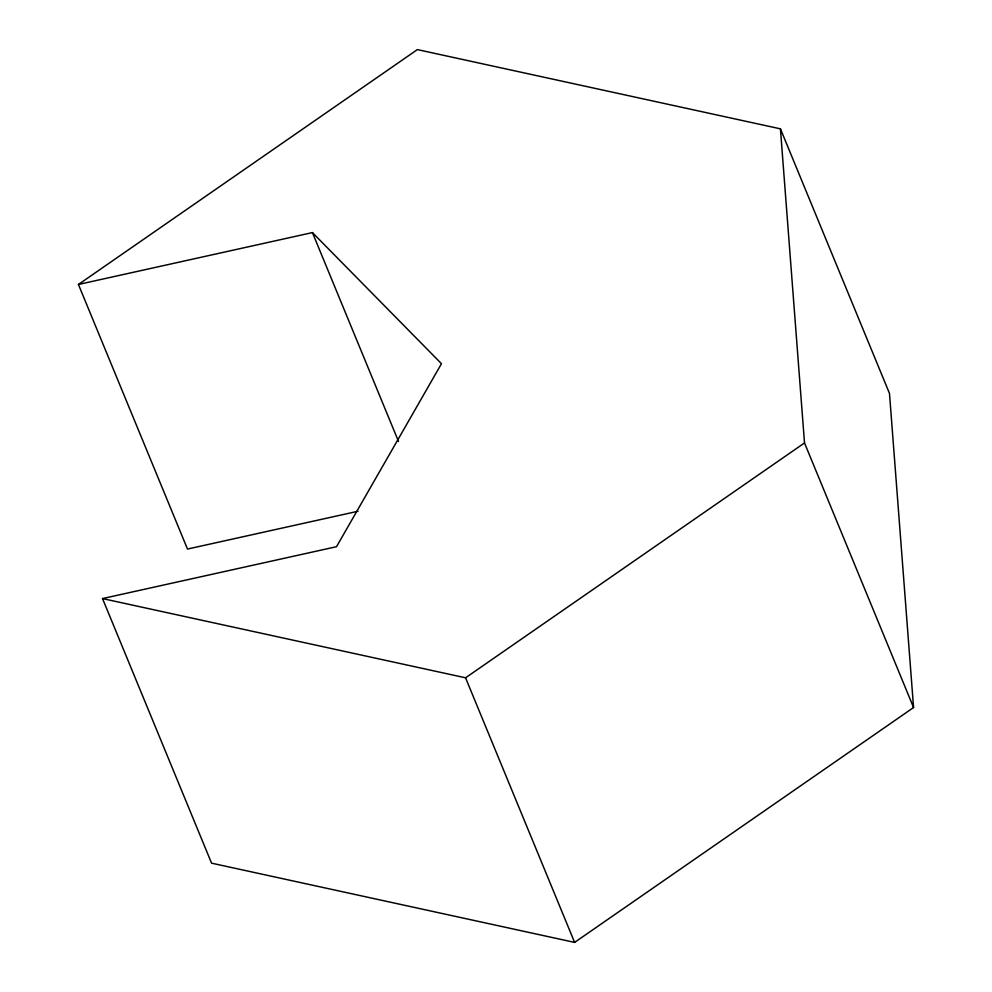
<?xml version="1.0" encoding="UTF-8"?>
<svg xmlns="http://www.w3.org/2000/svg" width="992" height="992" viewBox="0 0 992 992"><rect width="100%" height="100%" fill="white"/><g stroke="black" fill="none" stroke-linecap="round" stroke-linejoin="round"><path stroke-width="1.49" d="M78.43 284.468L417.384 49.6L780.431 128.836L889.489 393.427L913.57 707.532L574.616 942.4L211.569 863.164L102.511 598.573L336.511 546.704L441.477 363.704L312.43 232.587L78.43 284.468L187.488 549.06L358.075 511.24M102.511 598.573L465.558 677.809L804.512 442.94L780.431 128.836M804.512 442.94L913.57 707.532M312.43 232.587L398.499 441.403M465.558 677.809L574.616 942.4"/></g></svg>
